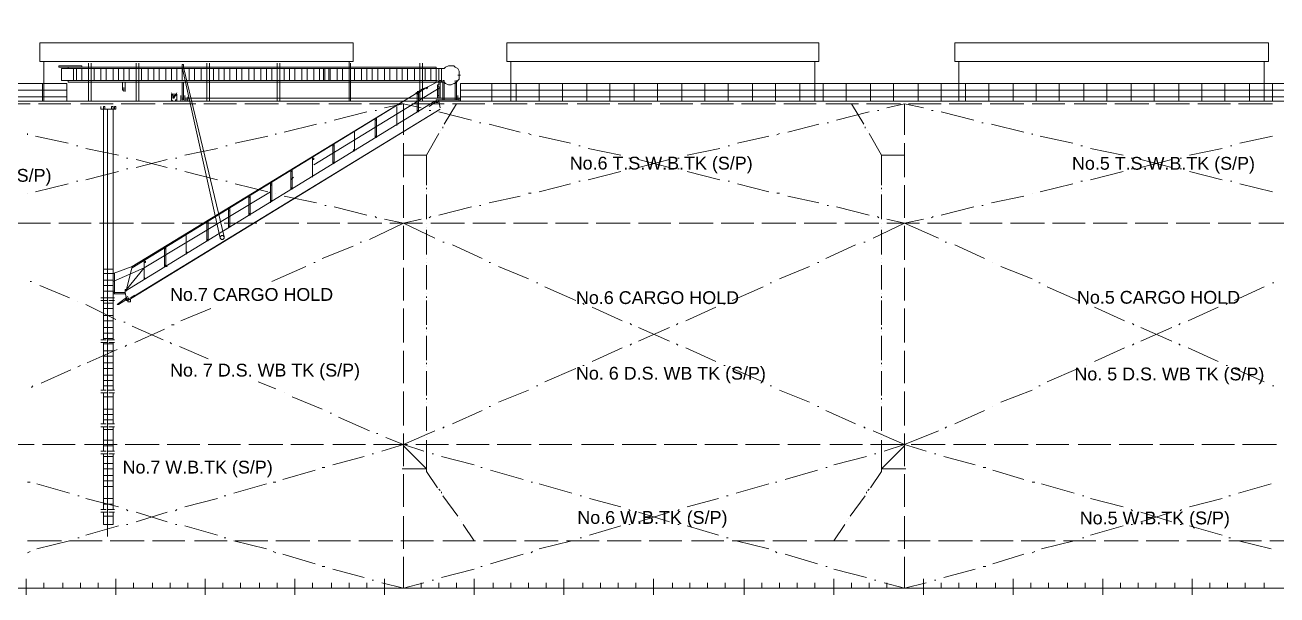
# Model space of a CAD drawing. Header units: millimetres. Extents: x -1005 to 294628, y -1154 to 182592.
# Drawn here: x 101309 to 164823, y -259 to 28668 of the extents above; entities that cross this region are included whole.
import ezdxf

# ---------------------------------------------------------------- set-up
doc = ezdxf.new("R2010")
doc.units = ezdxf.units.MM
doc.layers.add('PDF_Geomertry', color=7, linetype='Continuous')
doc.styles.get("Standard").update_dxf_attribs({"font": 'arial.ttf'})

msp = doc.modelspace()

# ---------------------------------------------------------------- linework, layer by layer
at = {"layer": 'PDF_Geomertry', "lineweight": 5}
for points in [[(3286, 14893), (1289, 14342), (1289, 24811), (261017, 24811), (267353, 25018), (271417, 28668)], [(102260, 26809), (102260, 24811)], [(104533, 24811), (104533, 26740)], [(104670, 24811), (104670, 26740)], [(106943, 24811), (106943, 26740)], [(107081, 24811), (107081, 26740)], [(110525, 24811), (110525, 26740)], [(110663, 24811), (110663, 26740)], [(114106, 24811), (114106, 26740)], [(114244, 24811), (114244, 26740)], [(117757, 26809), (117757, 24811), (117757, 26740)], [(117826, 24811), (117826, 26740)], [(121338, 24811), (121338, 26740)], [(121476, 24811), (121476, 26740)], [(125953, 26809), (125953, 24811)], [(141381, 26809), (141381, 24811)], [(148682, 26809), (148682, 24811)], [(164179, 26809), (164179, 24811)], [(103362, 25845), (103775, 25845), (103155, 25845), (103155, 26464), (103775, 26464), (103362, 26464)], [(122578, 26464), (122165, 26464), (122234, 26464), (122165, 26464), (122165, 26533), (103500, 26533), (103500, 26464), (122165, 26464), (122165, 25776), (109354, 25776), (109354, 24880), (109285, 24880), (109285, 25776)], [(103775, 25845), (103775, 26464)], [(103913, 25845), (103913, 26464)], [(104188, 25845), (104188, 26464)], [(104533, 25845), (104533, 26464)], [(104808, 25845), (104808, 26464)], [(105153, 25845), (105153, 26464)], [(105428, 25845), (105428, 26464)], [(105772, 25845), (105772, 26464)], [(106048, 25845), (106048, 26464)], [(106323, 25845), (106323, 26464)], [(106599, 25845), (106599, 26464)], [(106943, 25845), (106943, 26464)], [(107219, 25845), (107219, 26464)], [(107563, 25845), (107563, 26464)], [(107839, 25845), (107839, 26464)], [(108114, 25845), (108114, 26464)], [(108459, 25845), (108459, 26464)], [(108734, 25845), (108734, 26464)], [(111214, 17855), (109285, 26533), (109285, 26671), (109354, 26671), (109354, 26533), (111420, 17924)], [(110525, 25845), (110525, 26464)], [(110869, 25845), (110869, 26464)], [(111145, 25845), (111145, 26464)], [(111420, 25845), (111420, 26464)], [(111696, 25845), (111696, 26464)], [(112040, 25845), (112040, 26464)], [(112316, 25845), (112316, 26464)], [(112660, 25845), (112660, 26464)], [(112935, 25845), (112935, 26464)], [(113280, 25845), (113280, 26464)], [(113555, 25845), (113555, 26464)], [(113831, 25845), (113831, 26464)], [(114106, 25845), (114106, 26464)], [(114451, 25845), (114451, 26464)], [(114726, 25845), (114726, 26464)], [(115002, 25845), (115002, 26464)], [(115346, 25845), (115346, 26464)], [(115622, 25845), (115622, 26464)], [(115966, 25845), (115966, 26464)], [(116241, 25845), (116241, 26464)], [(116517, 25845), (116517, 26464)], [(116724, 25845), (116724, 26464)], [(117137, 25845), (117137, 26464)], [(117412, 25845), (117412, 26464)], [(117757, 25845), (117757, 26464)], [(118032, 25845), (118032, 26464)], [(118377, 25845), (118377, 26464)], [(118652, 25845), (118652, 26464)], [(118928, 25845), (118928, 26464)], [(119203, 25845), (119203, 26464)], [(119547, 25845), (119547, 26464)], [(119823, 25845), (119823, 26464)], [(120167, 25845), (120167, 26464)], [(120443, 25845), (120443, 26464)], [(120718, 25845), (120718, 26464)], [(121063, 25845), (121063, 26464)], [(121338, 25845), (121338, 26464)], [(121614, 25845), (121614, 26464)], [(121889, 25845), (121889, 26464)], [(122578, 25776), (122647, 25707), (122785, 25638), (122922, 25638), (123060, 25707), (123129, 25707), (123336, 25913), (123336, 26327), (123267, 26464), (123129, 26533), (123060, 26602), (122785, 26602), (122647, 26533), (122578, 26464), (122302, 26464), (122302, 26464)], [(122440, 25776), (122440, 26464), (122302, 26464), (122302, 25776), (122302, 25707)], [(123404, 26120), (123267, 26120)], [(102191, 25707), (102191, 24811)], [(103431, 25707), (103431, 24811)], [(122302, 25776), (122578, 25776), (122165, 25776), (122165, 25845), (103500, 25845), (103500, 25776), (110663, 25776)], [(106323, 25362), (106255, 25362), (106255, 25776)], [(106323, 25500), (106323, 25500)], [(106392, 25294), (106392, 25362), (106392, 25776)], [(115966, 21574), (122371, 25500)], [(121269, 25156), (121269, 25225), (121476, 25362), (121683, 25500), (121476, 25431), (121269, 25294)], [(121683, 25431), (121751, 25500), (121683, 25500), (122371, 25845), (122371, 24949)], [(122165, 25845), (122234, 25845)], [(122165, 25776), (122234, 25776)], [(122440, 25845), (122302, 25845), (122302, 25638), (122234, 25638)], [(122302, 24949), (122302, 25087), (122302, 25569), (122234, 25569)], [(122509, 24880), (122509, 24949), (122509, 25845), (122578, 25845), (122578, 25845)], [(122578, 25845), (122578, 24949), (122578, 24880)], [(123129, 25845), (123129, 24880), (123129, 24949)], [(123198, 25845), (123198, 24880), (123198, 24949)], [(268042, 25707), (260604, 25362), (123404, 25362)], [(123404, 25707), (123404, 24811)], [(124989, 25707), (124989, 24811)], [(126228, 25707), (126228, 24811)], [(127399, 25707), (127399, 24811)], [(128570, 25707), (128570, 24811)], [(129810, 25707), (129810, 24811)], [(130981, 25707), (130981, 24811)], [(132220, 25707), (132220, 24811)], [(133391, 25707), (133391, 24811)], [(134631, 25707), (134631, 24811)], [(135802, 25707), (135802, 24811)], [(136973, 25707), (136973, 24811)], [(138213, 25707), (138213, 24811)], [(139384, 25707), (139384, 24811)], [(140623, 25707), (140623, 24811)], [(141794, 25707), (141794, 24811)], [(142965, 25707), (142965, 24811)], [(144205, 25707), (144205, 24811)], [(145376, 25707), (145376, 24811)], [(146615, 25707), (146615, 24811)], [(147786, 25707), (147786, 24811)], [(149026, 25707), (149026, 24811)], [(150197, 25707), (150197, 24811)], [(151437, 25707), (151437, 24811)], [(152608, 25707), (152608, 24811)], [(153778, 25707), (153778, 24811)], [(155018, 25707), (155018, 24811)], [(156189, 25707), (156189, 24811)], [(157429, 25707), (157429, 24811)], [(158600, 25707), (158600, 24811)], [(159839, 25707), (159839, 24811)], [(161010, 25707), (161010, 24811)], [(162181, 25707), (162181, 24811)], [(163421, 25707), (163421, 24811)], [(164592, 25707), (164592, 24811)], [(103431, 25362), (41443, 25362)], [(103431, 25018), (41443, 25018)], [(105772, 15100), (106392, 15100), (106392, 15169), (122096, 24811), (122096, 24743), (122234, 24811), (122302, 24811), (123129, 24811), (123336, 24811), (123336, 24880), (122165, 24880)], [(108803, 25087), (108803, 25087), (108734, 25225)], [(108734, 25225), (108803, 25087), (108872, 25018), (108803, 24949), (108872, 24949), (108941, 25087), (109010, 25225)], [(108734, 24811), (108734, 25156), (109010, 25156), (109010, 24811)], [(108803, 25087), (108803, 25087), (108803, 24949)], [(108803, 24949), (108872, 24949), (108872, 25018), (108872, 25087), (108941, 25087)], [(108803, 25087), (108803, 25087)], [(108941, 25087), (108941, 25087), (109010, 25225)], [(109216, 24811), (109216, 25087)], [(109285, 24949), (109354, 24949)], [(109423, 24811), (109423, 25087)], [(123404, 24949), (109561, 24949), (109423, 24949)], [(109423, 24880), (109561, 24880)], [(109561, 24811), (109561, 25018)], [(121200, 25294), (121269, 25294), (121269, 25225), (121269, 25294), (121132, 25225), (121200, 25156), (121269, 25225), (121200, 25225), (121200, 25156)], [(122165, 24743), (122165, 24811), (122165, 24880), (122165, 24811), (122165, 24743), (122234, 24743), (122302, 24811), (122302, 24880)], [(122234, 24880), (123336, 24880), (123336, 24949), (122234, 24949)], [(122302, 24811), (122371, 24467)], [(123267, 24811), (123267, 24811)], [(267629, 25294), (260604, 25018), (123404, 25018)], [(99849, 24674), (101571, 24674)], [(101984, 24674), (103637, 24674)], [(104119, 24674), (105772, 24674)], [(105153, 24398), (105153, 24536), (105153, 24398), (105910, 24398), (105910, 24536), (105841, 24536), (105841, 24398)], [(105290, 12689), (105290, 24398), (105290, 24536), (105359, 24536), (105359, 24398)], [(105497, 24398), (105497, 2703)], [(105704, 24398), (105704, 24536), (105772, 24536), (105772, 24398), (105772, 12689)], [(105841, 15100), (106392, 15100), (106461, 14756), (106461, 14687), (106530, 14687), (122371, 24398), (106806, 14893)], [(106186, 24674), (107908, 24674)], [(108321, 24674), (109974, 24674)], [(110387, 24674), (112040, 24674)], [(112453, 24674), (114175, 24674)], [(114588, 24674), (116241, 24674)], [(116724, 24674), (118377, 24674)], [(118652, 24260), (116999, 23847)], [(118790, 24674), (120512, 24674), (120512, 23090)], [(119134, 24329), (119065, 24329)], [(119547, 24467), (120512, 24674), (121407, 24467)], [(120925, 24674), (122578, 24674)], [(122096, 24743), (121820, 24536)], [(121820, 24329), (121889, 24329)], [(122302, 24260), (123955, 23847)], [(122371, 24398), (122371, 24398)], [(122578, 23641), (123198, 24674)], [(122991, 24674), (124644, 24674)], [(125057, 24674), (126779, 24674)], [(127193, 24674), (128846, 24674)], [(129328, 24674), (130981, 24674)], [(131394, 24674), (133116, 24674)], [(133529, 24674), (135182, 24674)], [(135595, 24674), (137248, 24674)], [(137662, 24674), (139384, 24674)], [(139797, 24674), (141450, 24674)], [(141932, 24674), (143585, 24674)], [(144136, 24260), (142483, 23847)], [(143860, 23641), (143240, 24674)], [(143998, 24674), (145720, 24674)], [(144618, 24329), (144549, 24329)], [(145927, 24674), (145031, 24467)], [(145927, 23090), (145927, 24674), (146891, 24467)], [(146133, 24674), (147786, 24674)], [(147304, 24329), (147373, 24329)], [(147786, 24260), (149439, 23847)], [(148200, 24674), (149852, 24674)], [(150266, 24674), (151988, 24674)], [(152401, 24674), (154054, 24674)], [(154536, 24674), (156189, 24674)], [(156602, 24674), (158324, 24674)], [(158669, 24674), (160390, 24674)], [(160804, 24674), (162457, 24674)], [(162870, 24674), (164592, 24674)], [(116104, 23641), (114451, 23227)], [(116586, 23709), (116517, 23709)], [(120236, 23641), (120167, 23641), (120167, 23709), (120167, 23641), (120167, 23572)], [(122509, 23434), (122509, 23503)], [(124369, 23709), (124438, 23709)], [(124851, 23641), (126435, 23227)], [(141587, 23641), (140003, 23227)], [(142070, 23709), (142001, 23709)], [(143929, 23434), (143929, 23503)], [(149852, 23709), (149921, 23709)], [(150335, 23641), (151988, 23227)], [(101433, 23158), (101433, 23090)], [(101847, 23021), (103500, 22676)], [(113624, 23021), (111971, 22676)], [(114037, 23158), (114037, 23090)], [(121683, 22056), (122302, 23158)], [(122371, 23296), (122371, 23296)], [(126848, 23158), (126986, 23090)], [(127399, 23021), (128983, 22676)], [(139039, 23021), (137455, 22676)], [(139590, 23158), (139452, 23090)], [(144067, 23296), (144067, 23296)], [(144756, 20541), (144756, 22056), (144136, 23158)], [(152401, 23158), (152401, 23090)], [(152814, 23021), (154467, 22676)], [(164592, 23021), (162939, 22676)], [(103913, 22539), (103982, 22539)], [(104395, 22401), (106048, 22056)], [(111076, 22401), (109423, 22056)], [(111558, 22539), (111489, 22539)], [(116999, 22607), (116999, 22539), (116999, 21712), (116999, 21643), (116930, 21643), (116930, 21712), (116930, 22539), (116930, 22607), (116999, 22607), (116999, 22539), (116930, 22539), (116930, 22607)], [(118032, 22263), (117963, 22332), (118032, 22332), (118032, 22332)], [(118032, 22332), (118101, 22332)], [(120512, 20954), (120512, 22676)], [(129397, 22539), (129465, 22539)], [(129879, 22401), (131532, 22056)], [(136560, 22401), (134907, 22056)], [(137042, 22539), (136973, 22539)], [(145927, 20954), (145927, 22676)], [(154880, 22539), (154949, 22539)], [(155363, 22401), (157016, 22056)], [(162043, 22401), (160390, 22056)], [(162526, 22539), (162457, 22539)], [(106461, 21919), (106530, 21919)], [(108527, 21850), (106943, 21437)], [(106943, 21850), (108527, 21437)], [(109010, 21919), (108941, 21919)], [(121683, 20541), (121683, 22056), (120512, 22056)], [(131945, 21919), (132014, 21919)], [(134011, 21850), (132427, 21437)], [(132427, 21850), (134011, 21437)], [(134493, 21919), (134424, 21919)], [(144756, 22056), (145927, 22056)], [(157429, 21919), (157498, 21919)], [(159495, 21850), (157911, 21437)], [(157911, 21850), (159495, 21437)], [(159977, 21919), (159908, 21919)], [(106048, 21230), (104395, 20817)], [(106530, 21368), (106461, 21368)], [(108941, 21368), (109010, 21368)], [(109423, 21230), (111076, 20817)], [(114795, 21230), (114795, 20403), (114795, 20335), (114864, 20335), (114864, 20403), (114864, 21230)], [(115897, 20954), (115897, 21023), (115897, 21092), (115897, 21023), (115897, 21023)], [(115897, 21023), (115966, 21023)], [(131532, 21230), (129879, 20817)], [(132014, 21368), (131945, 21368)], [(134424, 21368), (134493, 21368)], [(134907, 21230), (136560, 20817)], [(157016, 21230), (155363, 20817)], [(157498, 21368), (157429, 21368)], [(159908, 21368), (159977, 21368)], [(160390, 21230), (162043, 20817)], [(103500, 20610), (101847, 20197)], [(103982, 20748), (103913, 20748)], [(111489, 20748), (111558, 20748)], [(111971, 20610), (113624, 20197)], [(113831, 20679), (113831, 20541), (113762, 20541), (113762, 20679)], [(113831, 20610), (113762, 20610)], [(113762, 20541), (113762, 19784), (113762, 19715), (113831, 19715), (113831, 19784), (113831, 20541)], [(114795, 20817), (114933, 20954)], [(114795, 20335), (114795, 20335), (114795, 20403), (114864, 20403), (114864, 20335)], [(120512, 18888), (120512, 20541)], [(121683, 20335), (121683, 20403)], [(128983, 20610), (127399, 20197)], [(129465, 20748), (129397, 20748)], [(136973, 20748), (137042, 20748)], [(137455, 20610), (139039, 20197)], [(144756, 20335), (144756, 20403)], [(145927, 18888), (145927, 20541)], [(154467, 20610), (152814, 20197)], [(154949, 20748), (154880, 20748)], [(162457, 20748), (162526, 20748)], [(162939, 20610), (164592, 20197)], [(101433, 20128), (101433, 20128)], [(113762, 20197), (107357, 16340), (106461, 15238), (106737, 16409), (105772, 16064), (105290, 16064)], [(112660, 19921), (112660, 19095), (112660, 19026), (112729, 19026), (112729, 19095), (112729, 19921)], [(113762, 19646), (113762, 19715), (113762, 19784), (113831, 19715)], [(114037, 20128), (114037, 20128)], [(114451, 19990), (116104, 19646)], [(121683, 20197), (121683, 20197)], [(121683, 18819), (121683, 20059)], [(126435, 19990), (124851, 19646)], [(126986, 20128), (126848, 20128)], [(139452, 20128), (139590, 20128)], [(140003, 19990), (141587, 19646)], [(144756, 20197), (144756, 20197)], [(144756, 18819), (144756, 20059)], [(151988, 19990), (150335, 19646)], [(152401, 20128), (152401, 20128)], [(111696, 19301), (111696, 19370), (111627, 19370), (111627, 19301)], [(111696, 19370), (111696, 19233), (111627, 19233), (111627, 19370)], [(111627, 19233), (111627, 18406), (111696, 18406), (111696, 19233)], [(116517, 19508), (116586, 19508)], [(116999, 19439), (118652, 19026)], [(123955, 19439), (122302, 19026)], [(124438, 19508), (124369, 19508)], [(142001, 19508), (142070, 19508)], [(142483, 19439), (144136, 19026)], [(149439, 19439), (147786, 19026)], [(149921, 19508), (149852, 19508)], [(100882, 18613), (102604, 18613)], [(103017, 18613), (104670, 18613)], [(105084, 18613), (106806, 18613)], [(107219, 18613), (108872, 18613)], [(109285, 18613), (111007, 18613)], [(110525, 18613), (110525, 17786), (110525, 17717), (110594, 17717), (110594, 17786), (110594, 18613), (110525, 18613), (110525, 18682), (110594, 18682), (110594, 18613)], [(111420, 18613), (113073, 18613)], [(111696, 18406), (111627, 18475), (111627, 18406), (111627, 18406)], [(113486, 18613), (115208, 18613)], [(115622, 18613), (117275, 18613)], [(117688, 18613), (119410, 18613)], [(119547, 18819), (120512, 18613), (118790, 17786)], [(119065, 18957), (119134, 18888)], [(119823, 18613), (121476, 18613)], [(121407, 18819), (120512, 18613), (122096, 17855)], [(120512, 16753), (120512, 18475)], [(121683, 18613), (121683, 18613)], [(121889, 18957), (121820, 18888)], [(121889, 18613), (123611, 18613)], [(124024, 18613), (125677, 18613)], [(126091, 18613), (127812, 18613)], [(128226, 18613), (129879, 18613)], [(130292, 18613), (132014, 18613)], [(132427, 18613), (134080, 18613)], [(134493, 18613), (136215, 18613)], [(136628, 18613), (138281, 18613)], [(138695, 18613), (140417, 18613)], [(140830, 18613), (142483, 18613)], [(142896, 18613), (144618, 18613)], [(145031, 18819), (145927, 18613), (144343, 17855)], [(144549, 18957), (144618, 18888)], [(144756, 18613), (144756, 18613)], [(145031, 18613), (146684, 18613)], [(146891, 18819), (145927, 18613), (147649, 17855)], [(145927, 16753), (145927, 18475)], [(147097, 18613), (148819, 18613)], [(147373, 18957), (147304, 18888)], [(149233, 18613), (150886, 18613)], [(151299, 18613), (153021, 18613)], [(153434, 18613), (155087, 18613)], [(155500, 18613), (157222, 18613)], [(157635, 18613), (159288, 18613)], [(159702, 18613), (161424, 18613)], [(161837, 18613), (163490, 18613)], [(163903, 18613), (165556, 18613)], [(121683, 18406), (121683, 18406)], [(121683, 17029), (121683, 18268)], [(144756, 18406), (144756, 18406)], [(144756, 17029), (144756, 18268)], [(108459, 17304), (108459, 17373), (108390, 17373), (108390, 17304)], [(109492, 17029), (109492, 17097), (109492, 17166), (109561, 17097)], [(117963, 17442), (116379, 16822)], [(118377, 17648), (118308, 17648)], [(122509, 17648), (122578, 17648)], [(122991, 17511), (124506, 16822)], [(143447, 17511), (141932, 16822)], [(143929, 17648), (143860, 17648)], [(147993, 17648), (148062, 17648)], [(148475, 17511), (149990, 16822)], [(107425, 16615), (107425, 16684), (107357, 16684), (107357, 16753), (107357, 16684), (107357, 16615)], [(116035, 16615), (115966, 16615)], [(121683, 16822), (121683, 16822)], [(121683, 16615), (121683, 16615)], [(124851, 16615), (124920, 16615)], [(141587, 16615), (141519, 16615)], [(144756, 16822), (144756, 16822)], [(144756, 16615), (144756, 16615)], [(150404, 16615), (150404, 16615)], [(105772, 16271), (105290, 16271)], [(105772, 16133), (105772, 16064), (105772, 15169), (105290, 15169)], [(107357, 16340), (105772, 15651)], [(105841, 16064), (105841, 16064), (105772, 16064)], [(105841, 16064), (105841, 15169)], [(106737, 16409), (106737, 16409)], [(115553, 16409), (113831, 15651)], [(120512, 14687), (120512, 16340)], [(121683, 15238), (121683, 16478)], [(125333, 16409), (126848, 15789)], [(141105, 16409), (139590, 15789)], [(144756, 15238), (144756, 16478)], [(145927, 14687), (145927, 16340)], [(150817, 16409), (152401, 15789)], [(101571, 15651), (101640, 15651)], [(102053, 15444), (103568, 14825)], [(105772, 15720), (105290, 15720)], [(105772, 15444), (105290, 15444)], [(127261, 15582), (127330, 15582)], [(127675, 15376), (129259, 14687)], [(138764, 15376), (137179, 14687)], [(139177, 15582), (139108, 15582)], [(152745, 15582), (152814, 15582)], [(153159, 15376), (154743, 14687)], [(164179, 15376), (162663, 14687)], [(164661, 15582), (164592, 15582)], [(103982, 14618), (103982, 14618)], [(105153, 14825), (105428, 14825)], [(105153, 14687), (105497, 14687)], [(105772, 14825), (105290, 14825)], [(105497, 14825), (105841, 14825)], [(105566, 14687), (105841, 14687)], [(106392, 15031), (105841, 15031), (105772, 15031)], [(106599, 14825), (106048, 14480), (105979, 14480), (106530, 14893)], [(106392, 15169), (106392, 15238), (106461, 15238), (106392, 15238), (106461, 15169)], [(106461, 14825), (106392, 14756), (106461, 14687), (106530, 14687), (106599, 14756)], [(106530, 15238), (106461, 15238), (106461, 15238)], [(106668, 14825), (106874, 14962)], [(121683, 15031), (121683, 15031)], [(121683, 14825), (121683, 14893)], [(121683, 13447), (121683, 14687)], [(144756, 15031), (144756, 15031)], [(144756, 14825), (144756, 14893)], [(144756, 13447), (144756, 14687)], [(104395, 14480), (105910, 13723)], [(105772, 14549), (105290, 14549)], [(105772, 14274), (105290, 14274)], [(105979, 14480), (105979, 14480)], [(110731, 14274), (109216, 13654)], [(120512, 12552), (120512, 14274)], [(129603, 14549), (129672, 14480)], [(130085, 14342), (131601, 13654)], [(136353, 14342), (134838, 13654)], [(136835, 14549), (136766, 14480)], [(145927, 12552), (145927, 14274)], [(155156, 14549), (155156, 14480)], [(155569, 14342), (157084, 13654)], [(161837, 14342), (160322, 13654)], [(162319, 14549), (162250, 14480)], [(105772, 13929), (105290, 13929)], [(105772, 13654), (105290, 13654)], [(106323, 13585), (106392, 13585)], [(106737, 13378), (108321, 12689)], [(108872, 13447), (108734, 13447)], [(132014, 13516), (132083, 13447)], [(134424, 13516), (134356, 13447)], [(157498, 13516), (157567, 13447)], [(159908, 13516), (159839, 13447)], [(105772, 13309), (105290, 13309)], [(105772, 13034), (105290, 13034)], [(105772, 12758), (105290, 12758)], [(108390, 13240), (106874, 12552)], [(121683, 13240), (121683, 13309)], [(121683, 13103), (121683, 13103)], [(121683, 11656), (121683, 12896)], [(132427, 13309), (134011, 12621)], [(134011, 13309), (132427, 12621)], [(144756, 13240), (144756, 13309)], [(144756, 13103), (144756, 13103)], [(144756, 11656), (144756, 12896)], [(157911, 13309), (159495, 12621)], [(159495, 13309), (157911, 12621)], [(105979, 12207), (104464, 11519)], [(105153, 12689), (105428, 12689)], [(105153, 12552), (105497, 12552)], [(105290, 10141), (105290, 12552)], [(105772, 12483), (105290, 12483)], [(105772, 12138), (105290, 12138)], [(105497, 12689), (105841, 12689)], [(105566, 12552), (105841, 12552)], [(105772, 10141), (105772, 12552)], [(106461, 12414), (106392, 12345)], [(108665, 12552), (108734, 12483)], [(109147, 12345), (110594, 11725)], [(120512, 10485), (120512, 12138)], [(131601, 12276), (130085, 11587)], [(132083, 12483), (132014, 12414)], [(134356, 12483), (134424, 12414)], [(134838, 12276), (136353, 11587)], [(145927, 10485), (145927, 12138)], [(157084, 12276), (155569, 11587)], [(157567, 12483), (157498, 12414)], [(159839, 12483), (159908, 12414)], [(160322, 12276), (161837, 11587)], [(105772, 11863), (105290, 11863)], [(105772, 11519), (105290, 11519)], [(121683, 11450), (121683, 11519)], [(144756, 11450), (144756, 11519)], [(103637, 11174), (102122, 10485)], [(104119, 11381), (103982, 11312)], [(105772, 11243), (105290, 11243)], [(105772, 10899), (105290, 10899)], [(121683, 11312), (121683, 11312)], [(121683, 9866), (121683, 11105)], [(129259, 11243), (127675, 10554)], [(129672, 11381), (129603, 11381)], [(136766, 11381), (136835, 11381)], [(137179, 11243), (138764, 10554)], [(144756, 11312), (144756, 11312)], [(144756, 9866), (144756, 11105)], [(154743, 11243), (153159, 10554)], [(155156, 11381), (155156, 11381)], [(162250, 11381), (162319, 11381)], [(162663, 11243), (164179, 10554)], [(101709, 10348), (101640, 10279)], [(105772, 10623), (105290, 10623)], [(105772, 10348), (105290, 10348)], [(113142, 10554), (114037, 10210)], [(127330, 10348), (127261, 10348)], [(139108, 10348), (139177, 10348)], [(152814, 10348), (152745, 10348)], [(164592, 10348), (164661, 10348)], [(105153, 10141), (105428, 10141)], [(105153, 10003), (105497, 10003)], [(105290, 8419), (105290, 10003)], [(105772, 9797), (105290, 9797)], [(105497, 10141), (105841, 10141)], [(105566, 10003), (105841, 10003)], [(105772, 8419), (105772, 10003)], [(114451, 10003), (114451, 10003)], [(114864, 9797), (116379, 9177)], [(120512, 8350), (120512, 10072)], [(121683, 9728), (121683, 9659)], [(126848, 10141), (125333, 9521)], [(139590, 10141), (141105, 9521)], [(144756, 9728), (144756, 9659)], [(145927, 8350), (145927, 10072)], [(152401, 10141), (150817, 9521)], [(116792, 8970), (116861, 8970)], [(121683, 9521), (121683, 9521)], [(121683, 8075), (121683, 9315)], [(124506, 9108), (122991, 8419)], [(124920, 9315), (124851, 9315)], [(141519, 9315), (141587, 9315)], [(141932, 9108), (143447, 8419)], [(144756, 9521), (144756, 9521)], [(144756, 8075), (144756, 9315)], [(149990, 9108), (148475, 8419)], [(150404, 9315), (150404, 9315)], [(105153, 8419), (105428, 8419)], [(105153, 8281), (105497, 8281)], [(105772, 8626), (105290, 8626)], [(105290, 7042), (105290, 8281)], [(105497, 8419), (105841, 8419)], [(105566, 8281), (105841, 8281)], [(105772, 7042), (105772, 8281)], [(117206, 8764), (118790, 8075)], [(122578, 8281), (122509, 8213)], [(143860, 8281), (143929, 8213)], [(148062, 8281), (147993, 8213)], [(105772, 8144), (105290, 8144)], [(119134, 7937), (119203, 7937)], [(119616, 7730), (120512, 7386), (119410, 7042)], [(122096, 8075), (120512, 7386), (121545, 7042)], [(120512, 6284), (120512, 7937)], [(121683, 7937), (121683, 7937)], [(121683, 7730), (121683, 7730)], [(144205, 7386), (145927, 7386), (147649, 8075)], [(144343, 8075), (145927, 7386), (147029, 7042)], [(144756, 7937), (144756, 7937)], [(144756, 7730), (144756, 7730)], [(145927, 6284), (145927, 7937)], [(100056, 7386), (101778, 7386)], [(102191, 7386), (103844, 7386)], [(104326, 7386), (105979, 7386)], [(105153, 7042), (105428, 7042)], [(105497, 7042), (105841, 7042)], [(106392, 7386), (108114, 7386)], [(108527, 7386), (110180, 7386)], [(110594, 7386), (112247, 7386)], [(112660, 7386), (114382, 7386)], [(114795, 7386), (116448, 7386)], [(116930, 7386), (118583, 7386)], [(118996, 7386), (120718, 7386)], [(120512, 7317), (121683, 6146), (120443, 6146)], [(121132, 7386), (122785, 7386)], [(122234, 5182), (121683, 6009), (121683, 7593)], [(123198, 7386), (124851, 7386)], [(125264, 7386), (126986, 7386)], [(127399, 7386), (129052, 7386)], [(129534, 7386), (131187, 7386)], [(131601, 7386), (133322, 7386)], [(133736, 7386), (135389, 7386)], [(135802, 7386), (137455, 7386)], [(137868, 7386), (139590, 7386)], [(140003, 7386), (141656, 7386)], [(142138, 7386), (143791, 7386)], [(144205, 5182), (144756, 6009), (144756, 7593)], [(145927, 7317), (144756, 6146), (145996, 6146)], [(145927, 7386), (144894, 7042)], [(146271, 7386), (147993, 7386)], [(148406, 7386), (150059, 7386)], [(150472, 7386), (152194, 7386)], [(152608, 7386), (154261, 7386)], [(154743, 7386), (156396, 7386)], [(156809, 7386), (158531, 7386)], [(158875, 7386), (160597, 7386)], [(161010, 7386), (162663, 7386)], [(163077, 7386), (164798, 7386)], [(105153, 6904), (105497, 6904)], [(105290, 4080), (105290, 6904)], [(105772, 6766), (105290, 6766)], [(105772, 6422), (105290, 6422)], [(105566, 6904), (105841, 6904)], [(105772, 4080), (105772, 6904)], [(118514, 6766), (116930, 6353)], [(118996, 6904), (118928, 6904)], [(121958, 6904), (122027, 6904)], [(122440, 6766), (124093, 6353)], [(143998, 6766), (142345, 6353)], [(144480, 6904), (144411, 6904)], [(147442, 6904), (147511, 6904)], [(147924, 6766), (149508, 6353)], [(105772, 5802), (105290, 5802)], [(116035, 6077), (114382, 5595)], [(116517, 6215), (116379, 6215)], [(120512, 4218), (120512, 5871)], [(124438, 6215), (124506, 6215)], [(124920, 6077), (126573, 5595)], [(141519, 6077), (139866, 5595)], [(142001, 6215), (141932, 6215)], [(145927, 4218), (145927, 5871)], [(149921, 6215), (150059, 6215)], [(150404, 6077), (151988, 5595)], [(101433, 5458), (101571, 5458)], [(101915, 5389), (103568, 4907)], [(105772, 5251), (105290, 5251)], [(113555, 5389), (111902, 4907)], [(114037, 5458), (113900, 5458)], [(122371, 5044), (122302, 5113)], [(126986, 5458), (127055, 5458)], [(127399, 5389), (129052, 4907)], [(139039, 5389), (137386, 4907)], [(139452, 5458), (139384, 5458)], [(144067, 5044), (144136, 5113)], [(152401, 5458), (152539, 5458)], [(152883, 5389), (154536, 4907)], [(164523, 5389), (162870, 4907)], [(103982, 4769), (104051, 4769)], [(104395, 4631), (106048, 4218)], [(105772, 4631), (105290, 4631)], [(111076, 4631), (109423, 4218)], [(111489, 4769), (111420, 4769)], [(122440, 4907), (122440, 4975)], [(123267, 3736), (122509, 4769)], [(129465, 4769), (129534, 4769)], [(129948, 4631), (131532, 4218)], [(136491, 4631), (134907, 4218)], [(136973, 4769), (136904, 4769)], [(143172, 3736), (143929, 4769)], [(143998, 4907), (143998, 4975)], [(154949, 4769), (155018, 4769)], [(155363, 4631), (157016, 4218)], [(162043, 4631), (160390, 4218)], [(162457, 4769), (162388, 4769)], [(105153, 4080), (105428, 4080)], [(105153, 3942), (105497, 3942)], [(105290, 3942), (105290, 3322), (105772, 3322), (105772, 3942)], [(105497, 4080), (105841, 4080)], [(105566, 3942), (105841, 3942)], [(106461, 4080), (106530, 4011)], [(106943, 3942), (108527, 3460)], [(108527, 3942), (106943, 3460)], [(109010, 4080), (108941, 4011)], [(131945, 4080), (132014, 4011)], [(132427, 3942), (134011, 3460)], [(134011, 3942), (132427, 3460)], [(134493, 4080), (134424, 4011)], [(157429, 4080), (157498, 4011)], [(157911, 3942), (159495, 3460)], [(159495, 3942), (157911, 3460)], [(159977, 4080), (159908, 4011)], [(106048, 3254), (104395, 2771)], [(106530, 3322), (106461, 3322)], [(108941, 3322), (109010, 3322)], [(109423, 3254), (111076, 2771)], [(120512, 2083), (120512, 3736)], [(123336, 3598), (123336, 3598)], [(123473, 3460), (123473, 3460)], [(124093, 2496), (123542, 3322)], [(131532, 3254), (129948, 2771)], [(132014, 3322), (131945, 3322)], [(134424, 3322), (134493, 3322)], [(134907, 3254), (136491, 2771)], [(142345, 2496), (142896, 3322)], [(142965, 3460), (142965, 3460)], [(143103, 3598), (143103, 3598)], [(145927, 2083), (145927, 3736)], [(157016, 3254), (155363, 2771)], [(157498, 3322), (157429, 3322)], [(159908, 3322), (159977, 3322)], [(160390, 3254), (162043, 2771)], [(104051, 2634), (103982, 2634)], [(111420, 2634), (111489, 2634)], [(129534, 2634), (129465, 2634)], [(136904, 2634), (136973, 2634)], [(155018, 2634), (154949, 2634)], [(162388, 2634), (162457, 2634)], [(103155, 2496), (101433, 2496)], [(101571, 1945), (101433, 1876)], [(105221, 2496), (103568, 2496), (101915, 2083)], [(107357, 2496), (105635, 2496)], [(109423, 2496), (107770, 2496)], [(111558, 2496), (109905, 2496)], [(111902, 2496), (113555, 2083)], [(113624, 2496), (111971, 2496)], [(113900, 1945), (114037, 1876)], [(115759, 2496), (114037, 2496)], [(117826, 2496), (116173, 2496)], [(119961, 2496), (118239, 2496)], [(122027, 2496), (120374, 2496)], [(124162, 2496), (122509, 2496)], [(126228, 2496), (124575, 2496)], [(128363, 2496), (126642, 2496)], [(127055, 1945), (126986, 1876)], [(129052, 2496), (127399, 2083)], [(130430, 2496), (128777, 2496)], [(132565, 2496), (130843, 2496)], [(134631, 2496), (132978, 2496)], [(136766, 2496), (135113, 2496)], [(138832, 2496), (137179, 2496)], [(137386, 2496), (139039, 2083)], [(140968, 2496), (139246, 2496)], [(139384, 1945), (139452, 1876)], [(143034, 2496), (141381, 2496)], [(145169, 2496), (143447, 2496)], [(147235, 2496), (145582, 2496)], [(149370, 2496), (147649, 2496)], [(151437, 2496), (149784, 2496)], [(153572, 2496), (151850, 2496)], [(152539, 1945), (152401, 1876)], [(154536, 2496), (152883, 2083)], [(155638, 2496), (153985, 2496)], [(157773, 2496), (156051, 2496)], [(159839, 2496), (158186, 2496)], [(161975, 2496), (160253, 2496)], [(164041, 2496), (162388, 2496)], [(162870, 2496), (164523, 2083)], [(166176, 2496), (164454, 2496)], [(114382, 1807), (116035, 1325)], [(121545, 361), (120512, 85), (120512, 1669)], [(126573, 1807), (124920, 1325)], [(139866, 1807), (141519, 1325)], [(147029, 361), (145927, 85), (145927, 1669)], [(151988, 1807), (150404, 1325)], [(116379, 1187), (116517, 1187)], [(116930, 1050), (118514, 636)], [(124093, 1050), (122440, 636)], [(124506, 1187), (124438, 1187)], [(141932, 1187), (142001, 1187)], [(142345, 1050), (143998, 636)], [(149508, 1050), (147924, 636)], [(150059, 1187), (149921, 1187)], [(21951, 85), (146547, 85)], [(101364, -259), (101364, 567)], [(102260, 85), (102260, 361)], [(103224, 85), (103224, 361)], [(104119, 85), (104119, 361)], [(105015, 85), (105015, 361)], [(105910, -259), (105910, 567)], [(106806, 85), (106806, 361)], [(107770, 85), (107770, 361)], [(108665, 85), (108665, 361)], [(109561, 85), (109561, 361)], [(110456, -259), (110456, 567)], [(111351, 85), (111351, 361)], [(112247, 85), (112247, 361)], [(113211, 85), (113211, 361)], [(114106, 85), (114106, 361)], [(115002, -259), (115002, 567)], [(115897, 85), (115897, 361)], [(116861, 85), (116861, 361)], [(117757, 85), (117757, 361)], [(118652, 85), (118652, 361)], [(118928, 499), (118996, 499)], [(119410, 361), (120512, 85), (120512, 361)], [(119547, -259), (119547, 567)], [(121407, 85), (121407, 361)], [(122027, 499), (121958, 499)], [(122302, 85), (122302, 361)], [(123198, 85), (123198, 361)], [(124093, -259), (124093, 567)], [(125057, 85), (125057, 361)], [(125953, 85), (125953, 361)], [(126848, 85), (126848, 361)], [(127744, 85), (127744, 361)], [(128639, -259), (128639, 567)], [(129603, 85), (129603, 361)], [(130499, 85), (130499, 361)], [(131394, 85), (131394, 361)], [(132289, 85), (132289, 361)], [(133185, -259), (133185, 567)], [(134149, 85), (134149, 361)], [(135044, 85), (135044, 361)], [(135940, 85), (135940, 361)], [(136835, 85), (136835, 361)], [(137799, -259), (137799, 567)], [(138695, 85), (138695, 361)], [(139590, 85), (139590, 361)], [(140485, 85), (140485, 361)], [(141381, 85), (141381, 361)], [(142345, -259), (142345, 567)], [(143240, 85), (143240, 361)], [(144136, 85), (144136, 361)], [(144411, 499), (144480, 499)], [(144756, 85), (283401, 85)], [(144894, 361), (145927, 85), (145927, 361)], [(145031, 85), (145031, 361)], [(146891, -259), (146891, 567)], [(147511, 499), (147442, 499)], [(147786, 85), (147786, 361)], [(148682, 85), (148682, 361)], [(149577, 85), (149577, 361)], [(150541, 85), (150541, 361)], [(151437, -259), (151437, 567)], [(152332, 85), (152332, 361)], [(153227, 85), (153227, 361)], [(154192, 85), (154192, 361)], [(155087, 85), (155087, 361)], [(155982, -259), (155982, 567)], [(156878, 85), (156878, 361)], [(157773, 85), (157773, 361)], [(158669, 85), (158669, 361)], [(159633, 85), (159633, 361)], [(160528, -259), (160528, 567)], [(161424, 85), (161424, 361)], [(162319, 85), (162319, 361)], [(163214, 85), (163214, 361)], [(164179, 85), (164179, 361)]]:
    msp.add_lwpolyline(points, dxfattribs=at)
for points in [[(117963, 27773), (102053, 27773), (102053, 26809), (117963, 26809)], [(141587, 26809), (125746, 26809), (125746, 27773), (141587, 27773)], [(164385, 26809), (148475, 26809), (148475, 27773), (164385, 27773)], [(103017, 26533), (104188, 26533), (104188, 26602), (103017, 26602), (103017, 26602), (103017, 26533)], [(109010, 26464), (109010, 25845)], [(109285, 26464), (109285, 25845)], [(109629, 26464), (109629, 25845)], [(109905, 26464), (109905, 25845)], [(110249, 26464), (110249, 25845)], [(116448, 26464), (116448, 25845)], [(116792, 26464), (116792, 25845)], [(103431, 25707), (41443, 25707)], [(106323, 25294), (106323, 25500)], [(122234, 25638), (122234, 25569), (122234, 25087), (122302, 25087), (122234, 25087), (122234, 24949)], [(123404, 25707), (260604, 25707)], [(106737, 16340), (106737, 16409), (121200, 25225)], [(109010, 24949), (109010, 25087), (108941, 25087), (108941, 25156), (108803, 25156), (108734, 25087), (108734, 24880), (108803, 24811), (108941, 24811), (108941, 24880), (109010, 24880), (109010, 24949)], [(121200, 25156), (121269, 25156), (121269, 24329), (121200, 24329)], [(123267, 25087), (123267, 24880), (123267, 25087)], [(123267, 24811), (123267, 24811)], [(120167, 24467), (120167, 24536)], [(120167, 24467), (120167, 24467)], [(120167, 24467), (120167, 23709)], [(121269, 24260), (121269, 24329), (121269, 24260), (121200, 24260), (121200, 24329)], [(119134, 23847), (119134, 23916), (119065, 23916), (119065, 23847)], [(119065, 23847), (119065, 23021), (119065, 22952), (119134, 22952), (119134, 23021), (119134, 23847)], [(120167, 23641), (120167, 23709)], [(118032, 23227), (118032, 23296), (118032, 23227)], [(118032, 23158), (118032, 23296), (118032, 23158)], [(118032, 23158), (118032, 22332)], [(119065, 22952), (119065, 23021), (119134, 23021), (119134, 22952)], [(115966, 21850), (115966, 21919), (115897, 21919), (115897, 21850)], [(115897, 21850), (115897, 21023)], [(116930, 21712), (116999, 21712), (116999, 21643)], [(114864, 21230), (114864, 21299), (114795, 21299), (114795, 21230)], [(112729, 19921), (112729, 19990), (112660, 19990), (112660, 19921)], [(112660, 19095), (112729, 19095), (112729, 19026)], [(109492, 17993), (109492, 17166), (109492, 17993)], [(110594, 17717), (110594, 17786), (110525, 17786), (110594, 17717)], [(111420, 17924), (111351, 17993), (111282, 17993), (111214, 17924), (111214, 17855), (111282, 17786), (111351, 17786), (111420, 17855), (111420, 17924)], [(111696, 18406), (111696, 18406)], [(108459, 16409), (108459, 16478), (108459, 17304), (108390, 17304), (108390, 16478), (108390, 16409)], [(109492, 17097), (109492, 17166)], [(107357, 16615), (107425, 16615)], [(107357, 16615), (107357, 15858)], [(105772, 16133), (105772, 16064)], [(106737, 16409), (106737, 16340)], [(108527, 16409), (108459, 16409), (108390, 16478), (108459, 16478)], [(107357, 15789), (107357, 15858)], [(107425, 15789), (107357, 15789), (107357, 15858)], [(105841, 15169), (105841, 15100), (105841, 15031), (105772, 15031), (105772, 15100), (105772, 15169)], [(106530, 14756), (106530, 14618), (106668, 14618), (106668, 14756), (106530, 14756)], [(105290, 9177), (105772, 9177)], [(105772, 8901), (105290, 8901), (105772, 8901)], [(105772, 7593), (105290, 7593), (105772, 7593)], [(105772, 7317), (105290, 7317), (105772, 7317)], [(105772, 6146), (105290, 6146), (105772, 6146)], [(105772, 5526), (105290, 5526), (105772, 5526)], [(105772, 4356), (105290, 4356), (105772, 4356)], [(105772, 3736), (105290, 3736), (105772, 3736)]]:
    msp.add_lwpolyline(points, close=True, dxfattribs=at)

# ---------------------------------------------------------------- texts
for s, p in [('No.6 T.S.W.B.TK (S/P)', (128942, 21335)), ('No.5 T.S.W.B.TK (S/P)', (154424, 21324)), ('W.B. TK (S/P)', (96953, 20714)), ('No.7 CARGO HOLD', (108666, 14669)), ('No.6 CARGO HOLD', (129258, 14508)), ('No.5 CARGO HOLD', (154677, 14525)), ('No. 7 D.S. WB TK (S/P)', (108667, 10828)), ('No. 6 D.S. WB TK (S/P)', (129259, 10670)), ('No. 5 D.S. WB TK (S/P)', (154546, 10632)), ('No.7 W.B.TK (S/P)', (106258, 5906)), ('No.6 W.B.TK (S/P)', (129329, 3351)), ('No.5 W.B.TK (S/P)', (154817, 3325))]:
    msp.add_text(s, height=650).set_placement(p)

doc.saveas('drawing.dxf')
